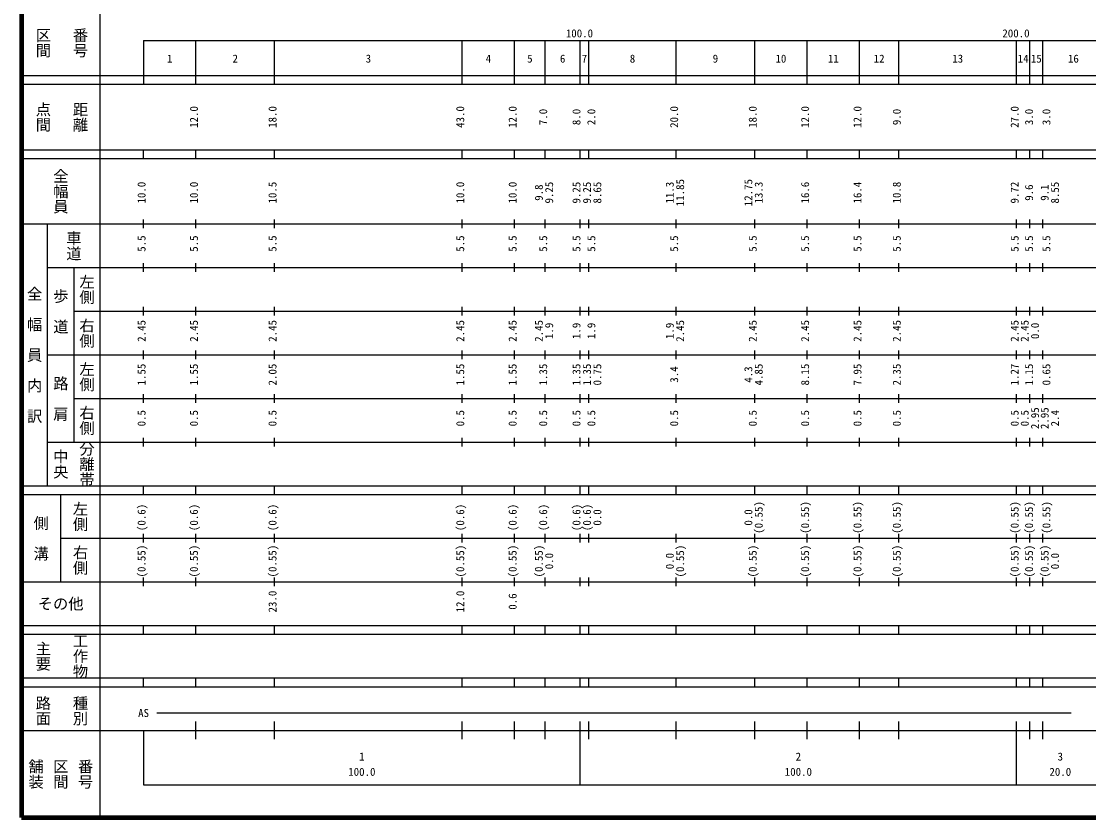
# Model space of a CAD drawing. Units: millimetres on the paper, enlarged 1000 times. Extents: x 40000 to 680000, y 20000 to 380000.
# Drawn here: x 40000 to 284496, y 20000 to 202409 of the extents above; entities that cross this region are included whole.
import ezdxf
from ezdxf.enums import TextEntityAlignment as Align

# ---------------------------------------------------------------- set-up
doc = ezdxf.new("R2010")
doc.units = ezdxf.units.MM
doc.header["$LTSCALE"] = 1000
doc.layers.add('M-TTL', color=2, linetype='Continuous', lineweight=140)
doc.layers.add('M-TTL-BAND', color=7, linetype='Continuous', lineweight=25)
doc.styles.add('@ＭＳ ゴシック', font='')
doc.styles.add('ＭＳ ゴシック', font='')
doc.styles.get('@ＭＳ ゴシック').set_extended_font_data('@MS Gothic')
doc.styles.get('ＭＳ ゴシック').set_extended_font_data('MS Gothic')

msp = doc.modelspace()

# ---------------------------------------------------------------- linework, layer by layer
at = {"layer": 'M-TTL'}
for p, q in [((40000, 380000), (40000, 20000)), ((40000, 20000), (680000, 20000))]:
    msp.add_line(p, q, dxfattribs=at)
at = {"layer": 'M-TTL-BAND'}
for p, q in [((58000, 370000), (58000, 20000)), ((68000, 198000), (579000, 198000)), ((68000, 198000), (68000, 188000)), ((80000, 188000), (80000, 198000)), ((98000, 188000), (98000, 198000)), ((141000, 188000), (141000, 198000)), ((153000, 188000), (153000, 198000)), ((160000, 188000), (160000, 198000)), ((168000, 188000), (168000, 198000)), ((170000, 188000), (170000, 198000)), ((190000, 188000), (190000, 198000)), ((208000, 188000), (208000, 198000)), ((220000, 188000), (220000, 198000)), ((232000, 188000), (232000, 198000)), ((241000, 188000), (241000, 198000)), ((268000, 188000), (268000, 198000)), ((271000, 188000), (271000, 198000)), ((274000, 188000), (274000, 198000)), ((40000, 190000), (579000, 190000)), ((40000, 188000), (579000, 188000)), ((40000, 173000), (579000, 173000)), ((68000, 171000), (68000, 173000)), ((80000, 171000), (80000, 173000)), ((98000, 171000), (98000, 173000)), ((141000, 171000), (141000, 173000)), ((153000, 171000), (153000, 173000)), ((160000, 171000), (160000, 173000)), ((168000, 171000), (168000, 173000)), ((170000, 171000), (170000, 173000)), ((190000, 171000), (190000, 173000)), ((208000, 171000), (208000, 173000)), ((220000, 171000), (220000, 173000)), ((232000, 171000), (232000, 173000)), ((241000, 171000), (241000, 173000)), ((268000, 171000), (268000, 173000)), ((271000, 171000), (271000, 173000)), ((274000, 171000), (274000, 173000)), ((40000, 171000), (579000, 171000)), ((68000, 155000), (68000, 157000)), ((80000, 155000), (80000, 157000)), ((98000, 155000), (98000, 157000)), ((141000, 155000), (141000, 157000)), ((153000, 155000), (153000, 157000)), ((160000, 155000), (160000, 157000)), ((168000, 155000), (168000, 157000)), ((170000, 155000), (170000, 157000)), ((190000, 155000), (190000, 157000)), ((208000, 155000), (208000, 157000)), ((220000, 155000), (220000, 157000)), ((232000, 155000), (232000, 157000)), ((241000, 155000), (241000, 157000)), ((268000, 155000), (268000, 157000)), ((271000, 155000), (271000, 157000)), ((274000, 155000), (274000, 157000)), ((40000, 156000), (579000, 156000)), ((46000, 96000), (46000, 156000)), ((68000, 145000), (68000, 147000)), ((80000, 145000), (80000, 147000)), ((98000, 145000), (98000, 147000)), ((141000, 145000), (141000, 147000)), ((153000, 145000), (153000, 147000)), ((160000, 145000), (160000, 147000)), ((168000, 145000), (168000, 147000)), ((170000, 145000), (170000, 147000)), ((190000, 145000), (190000, 147000)), ((208000, 145000), (208000, 147000)), ((220000, 145000), (220000, 147000)), ((232000, 145000), (232000, 147000)), ((241000, 145000), (241000, 147000)), ((268000, 145000), (268000, 147000)), ((271000, 145000), (271000, 147000)), ((274000, 145000), (274000, 147000)), ((46000, 146000), (579000, 146000)), ((52000, 146000), (52000, 106000)), ((68000, 135000), (68000, 137000)), ((80000, 135000), (80000, 137000)), ((98000, 135000), (98000, 137000)), ((141000, 135000), (141000, 137000)), ((153000, 135000), (153000, 137000)), ((160000, 135000), (160000, 137000)), ((168000, 135000), (168000, 137000)), ((170000, 135000), (170000, 137000)), ((190000, 135000), (190000, 137000)), ((208000, 135000), (208000, 137000)), ((220000, 135000), (220000, 137000)), ((232000, 135000), (232000, 137000)), ((241000, 135000), (241000, 137000)), ((268000, 135000), (268000, 137000)), ((271000, 135000), (271000, 137000)), ((274000, 135000), (274000, 137000)), ((52000, 136000), (579000, 136000)), ((46000, 126000), (579000, 126000)), ((68000, 125000), (68000, 127000)), ((80000, 125000), (80000, 127000)), ((98000, 125000), (98000, 127000)), ((141000, 125000), (141000, 127000)), ((153000, 125000), (153000, 127000)), ((160000, 125000), (160000, 127000)), ((168000, 125000), (168000, 127000)), ((170000, 125000), (170000, 127000)), ((190000, 125000), (190000, 127000)), ((208000, 125000), (208000, 127000)), ((220000, 125000), (220000, 127000)), ((232000, 125000), (232000, 127000)), ((241000, 125000), (241000, 127000)), ((268000, 125000), (268000, 127000)), ((271000, 125000), (271000, 127000)), ((274000, 125000), (274000, 127000)), ((52000, 116000), (579000, 116000)), ((68000, 115000), (68000, 117000)), ((80000, 115000), (80000, 117000)), ((98000, 115000), (98000, 117000)), ((141000, 115000), (141000, 117000)), ((153000, 115000), (153000, 117000)), ((160000, 115000), (160000, 117000)), ((168000, 115000), (168000, 117000)), ((170000, 115000), (170000, 117000)), ((190000, 115000), (190000, 117000)), ((208000, 115000), (208000, 117000)), ((220000, 115000), (220000, 117000)), ((232000, 115000), (232000, 117000)), ((241000, 115000), (241000, 117000)), ((268000, 115000), (268000, 117000)), ((271000, 115000), (271000, 117000)), ((274000, 115000), (274000, 117000)), ((46000, 106000), (579000, 106000)), ((68000, 105000), (68000, 107000)), ((80000, 105000), (80000, 107000)), ((98000, 105000), (98000, 107000)), ((141000, 105000), (141000, 107000)), ((153000, 105000), (153000, 107000)), ((160000, 105000), (160000, 107000)), ((168000, 105000), (168000, 107000)), ((170000, 105000), (170000, 107000)), ((190000, 105000), (190000, 107000)), ((208000, 105000), (208000, 107000)), ((220000, 105000), (220000, 107000)), ((232000, 105000), (232000, 107000)), ((241000, 105000), (241000, 107000)), ((268000, 105000), (268000, 107000)), ((271000, 105000), (271000, 107000)), ((274000, 105000), (274000, 107000)), ((40000, 96000), (579000, 96000)), ((68000, 94000), (68000, 96000)), ((80000, 94000), (80000, 96000)), ((98000, 94000), (98000, 96000)), ((141000, 94000), (141000, 96000)), ((153000, 94000), (153000, 96000)), ((160000, 94000), (160000, 96000)), ((168000, 94000), (168000, 96000)), ((170000, 94000), (170000, 96000)), ((190000, 94000), (190000, 96000)), ((208000, 94000), (208000, 96000)), ((220000, 94000), (220000, 96000)), ((232000, 94000), (232000, 96000)), ((241000, 94000), (241000, 96000)), ((268000, 94000), (268000, 96000)), ((271000, 94000), (271000, 96000)), ((274000, 94000), (274000, 96000)), ((40000, 94000), (579000, 94000)), ((49000, 94000), (49000, 74000)), ((49000, 84000), (579000, 84000)), ((68000, 83000), (68000, 85000)), ((80000, 83000), (80000, 85000)), ((98000, 83000), (98000, 85000)), ((141000, 83000), (141000, 85000)), ((153000, 83000), (153000, 85000)), ((160000, 83000), (160000, 85000)), ((168000, 83000), (168000, 85000)), ((170000, 83000), (170000, 85000)), ((190000, 83000), (190000, 85000)), ((208000, 83000), (208000, 85000)), ((220000, 83000), (220000, 85000)), ((232000, 83000), (232000, 85000)), ((241000, 83000), (241000, 85000)), ((268000, 83000), (268000, 85000)), ((271000, 83000), (271000, 85000)), ((274000, 83000), (274000, 85000)), ((40000, 74000), (579000, 74000)), ((68000, 73000), (68000, 75000)), ((80000, 73000), (80000, 75000)), ((98000, 73000), (98000, 75000)), ((141000, 73000), (141000, 75000)), ((153000, 73000), (153000, 75000)), ((160000, 73000), (160000, 75000)), ((168000, 73000), (168000, 75000)), ((170000, 73000), (170000, 75000)), ((190000, 73000), (190000, 75000)), ((208000, 73000), (208000, 75000)), ((220000, 73000), (220000, 75000)), ((232000, 73000), (232000, 75000)), ((241000, 73000), (241000, 75000)), ((268000, 73000), (268000, 75000)), ((271000, 73000), (271000, 75000)), ((274000, 73000), (274000, 75000)), ((40000, 64000), (579000, 64000)), ((68000, 62000), (68000, 64000)), ((80000, 62000), (80000, 64000)), ((98000, 62000), (98000, 64000)), ((141000, 62000), (141000, 64000)), ((153000, 62000), (153000, 64000)), ((160000, 62000), (160000, 64000)), ((168000, 62000), (168000, 64000)), ((170000, 62000), (170000, 64000)), ((190000, 62000), (190000, 64000)), ((208000, 62000), (208000, 64000)), ((220000, 62000), (220000, 64000)), ((232000, 62000), (232000, 64000)), ((241000, 62000), (241000, 64000)), ((268000, 62000), (268000, 64000)), ((271000, 62000), (271000, 64000)), ((274000, 62000), (274000, 64000)), ((40000, 62000), (579000, 62000)), ((40000, 52000), (579000, 52000)), ((68000, 50000), (68000, 52000)), ((80000, 50000), (80000, 52000)), ((98000, 50000), (98000, 52000)), ((141000, 50000), (141000, 52000)), ((153000, 50000), (153000, 52000)), ((160000, 50000), (160000, 52000)), ((168000, 50000), (168000, 52000)), ((170000, 50000), (170000, 52000)), ((190000, 50000), (190000, 52000)), ((208000, 50000), (208000, 52000)), ((220000, 50000), (220000, 52000)), ((232000, 50000), (232000, 52000)), ((241000, 50000), (241000, 52000)), ((268000, 50000), (268000, 52000)), ((271000, 50000), (271000, 52000)), ((274000, 50000), (274000, 52000)), ((40000, 50000), (579000, 50000)), ((71000, 44000), (280500, 44000)), ((80000, 38000), (80000, 42000)), ((98000, 38000), (98000, 42000)), ((141000, 38000), (141000, 42000)), ((153000, 38000), (153000, 42000)), ((160000, 38000), (160000, 42000)), ((168000, 27500), (168000, 42000)), ((170000, 38000), (170000, 42000)), ((190000, 38000), (190000, 42000)), ((208000, 38000), (208000, 42000)), ((220000, 38000), (220000, 42000)), ((232000, 38000), (232000, 42000)), ((241000, 38000), (241000, 42000)), ((268000, 27500), (268000, 42000)), ((271000, 38000), (271000, 42000)), ((274000, 38000), (274000, 42000)), ((40000, 40000), (579000, 40000)), ((68000, 40000), (68000, 27500)), ((68000, 27500), (579000, 27500))]:
    msp.add_line(p, q, dxfattribs=at)

# ---------------------------------------------------------------- texts
at = {"layer": 'M-TTL-BAND', "style": '@ＭＳ ゴシック'}
for s, p in [('区間', (45000, 197500)), ('番号', (53500, 197500)), ('点間', (45000, 180500)), ('距離', (53500, 180500)), ('全幅員', (49000, 163500)), ('車道', (52000, 151000)), ('左側', (55000, 141000)), ('全\u3000幅\u3000員\u3000内\u3000訳', (43000, 126000)), ('歩\u3000道', (49000, 136000)), ('右側', (55000, 131000)), ('左側', (55000, 121000)), ('路\u3000肩', (49000, 116000)), ('右側', (55000, 111000)), ('分離帯', (55000, 101000)), ('中央', (49000, 101000)), ('左側', (53500, 89000)), ('側\u3000溝', (44500, 84000)), ('右側', (53500, 79000)), ('工作物', (53500, 57000)), ('主要', (45000, 57000)), ('路面', (45000, 44500)), ('種別', (53500, 44500)), ('舗装', (43333, 30000)), ('区間', (49000, 30000)), ('番号', (54667, 30000))]:
    msp.add_text(s, height=2566, rotation=270, dxfattribs=at).set_placement(p, align=Align.MIDDLE_CENTER)
at = {"layer": 'M-TTL-BAND', "style": 'ＭＳ ゴシック'}
for s, p in [('100.0', (167844, 198195)), ('200.0', (267844, 198195)), ('1', (74000, 192405)), ('2', (89000, 192405)), ('3', (119500, 192405)), ('4', (147000, 192405)), ('5', (156500, 192405)), ('6', (164000, 192405)), ('7', (169000, 192405)), ('8', (180000, 192405)), ('9', (199000, 192405)), ('10', (214000, 192405)), ('11', (226000, 192405)), ('12', (236500, 192405)), ('13', (254500, 192405)), ('14', (269500, 192405)), ('15', (272500, 192405)), ('16', (281000, 192405)), ('AS', (68000, 42500)), ('1', (118000, 32523)), ('2', (218000, 32523)), ('3', (278000, 32523)), ('100.0', (118000, 29033)), ('100.0', (218000, 29033)), ('20.0', (278000, 29033))]:
    msp.add_text(s, height=1833, dxfattribs=at).set_placement(p, align=Align.BOTTOM_CENTER)
for s, p in [('12.0', (81000, 180500)), ('18.0', (99000, 180500)), ('43.0', (142000, 180500)), ('12.0', (154000, 180500)), ('7.0', (161000, 180500)), ('8.0', (168620, 180500)), ('2.0', (172033, 180500)), ('20.0', (191000, 180500)), ('18.0', (209000, 180500)), ('12.0', (221000, 180500)), ('12.0', (233000, 180500)), ('9.0', (242000, 180500)), ('27.0', (269000, 180500)), ('3.0', (272299, 180500)), ('3.0', (276276, 180500)), ('10.0', (69000, 163174)), ('10.0', (81000, 163174)), ('10.5', (99000, 163174)), ('10.0', (142000, 163174)), ('10.0', (154000, 163174)), ('9.8', (160000, 163174)), ('9.25', (162370, 163174)), ('9.25', (168620, 163174)), ('9.25', (171033, 163174)), ('8.65', (173403, 163174)), ('11.3', (190000, 163174)), ('11.85', (192370, 163174)), ('12.75', (208000, 163174)), ('13.3', (210370, 163174)), ('16.6', (221000, 163174)), ('16.4', (233000, 163174)), ('10.8', (242000, 163174)), ('9.72', (269000, 163174)), ('9.6', (272299, 163174)), ('9.1', (275873, 163174)), ('8.55', (278243, 163174)), ('5.5', (69000, 151500)), ('5.5', (81000, 151500)), ('5.5', (99000, 151500)), ('5.5', (142000, 151500)), ('5.5', (154000, 151500)), ('5.5', (161000, 151500)), ('5.5', (168620, 151500)), ('5.5', (172033, 151500)), ('5.5', (191000, 151500)), ('5.5', (209000, 151500)), ('5.5', (221000, 151500)), ('5.5', (233000, 151500)), ('5.5', (242000, 151500)), ('5.5', (269000, 151500)), ('5.5', (272299, 151500)), ('5.5', (276276, 151500)), ('2.45', (69000, 131500)), ('2.45', (81000, 131500)), ('2.45', (99000, 131500)), ('2.45', (142000, 131500)), ('2.45', (154000, 131500)), ('2.45', (160000, 131500)), ('1.9', (162370, 131500)), ('1.9', (168620, 131500)), ('1.9', (172033, 131500)), ('1.9', (190000, 131500)), ('2.45', (192370, 131500)), ('2.45', (209000, 131500)), ('2.45', (221000, 131500)), ('2.45', (233000, 131500)), ('2.45', (242000, 131500)), ('2.45', (269000, 131500)), ('2.45', (271299, 131500)), ('0.0', (273669, 131500)), ('1.55', (69000, 121500)), ('1.55', (81000, 121500)), ('2.05', (99000, 121500)), ('1.55', (142000, 121500)), ('1.55', (154000, 121500)), ('1.35', (161000, 121500)), ('1.35', (168620, 121500)), ('1.35', (171033, 121500)), ('0.75', (173403, 121500)), ('3.4', (191000, 121500)), ('4.3', (208000, 121500)), ('4.85', (210370, 121500)), ('8.15', (221000, 121500)), ('7.95', (233000, 121500)), ('2.35', (242000, 121500)), ('1.27', (269000, 121500)), ('1.15', (272299, 121500)), ('0.65', (276276, 121500)), ('0.5', (69000, 111500)), ('0.5', (81000, 111500)), ('0.5', (99000, 111500)), ('0.5', (142000, 111500)), ('0.5', (154000, 111500)), ('0.5', (161000, 111500)), ('0.5', (168620, 111500)), ('0.5', (172033, 111500)), ('0.5', (191000, 111500)), ('0.5', (209000, 111500)), ('0.5', (221000, 111500)), ('0.5', (233000, 111500)), ('0.5', (242000, 111500)), ('0.5', (269000, 111500)), ('0.5', (271299, 111500)), ('2.95', (273669, 111500)), ('2.95', (275873, 111500)), ('2.4', (278243, 111500)), ('(0.6)', (69000, 88764)), ('(0.6)', (81000, 88764)), ('(0.6)', (99000, 88764)), ('(0.6)', (142000, 88764)), ('(0.6)', (154000, 88764)), ('(0.6)', (161000, 88764)), ('(0.6)', (168620, 88764)), ('(0.6)', (171033, 88764)), ('0.0', (173403, 88764)), ('0.0', (208000, 88764)), ('(0.55)', (210370, 88764)), ('(0.55)', (221000, 88764)), ('(0.55)', (233000, 88764)), ('(0.55)', (242000, 88764)), ('(0.55)', (269000, 88764)), ('(0.55)', (272299, 88764)), ('(0.55)', (276276, 88764)), ('(0.55)', (69000, 78764)), ('(0.55)', (81000, 78764)), ('(0.55)', (99000, 78764)), ('(0.55)', (142000, 78764)), ('(0.55)', (154000, 78764)), ('(0.55)', (160000, 78764)), ('(0.55)', (192370, 78764)), ('(0.55)', (209000, 78764)), ('(0.55)', (221000, 78764)), ('(0.55)', (233000, 78764)), ('(0.55)', (242000, 78764)), ('(0.55)', (269000, 78764)), ('(0.55)', (272299, 78764)), ('(0.55)', (275873, 78764)), ('0.0', (162370, 78764)), ('0.0', (190000, 78764)), ('0.0', (278243, 78764)), ('23.0', (99000, 69500)), ('12.0', (142000, 69500)), ('0.6', (154000, 69500))]:
    msp.add_text(s, height=1833, rotation=90, dxfattribs=at).set_placement(p, align=Align.BOTTOM_CENTER)
msp.add_text('その他', height=2566, dxfattribs=at).set_placement((49000, 69000), align=Align.MIDDLE_CENTER)

doc.saveas('drawing.dxf')
